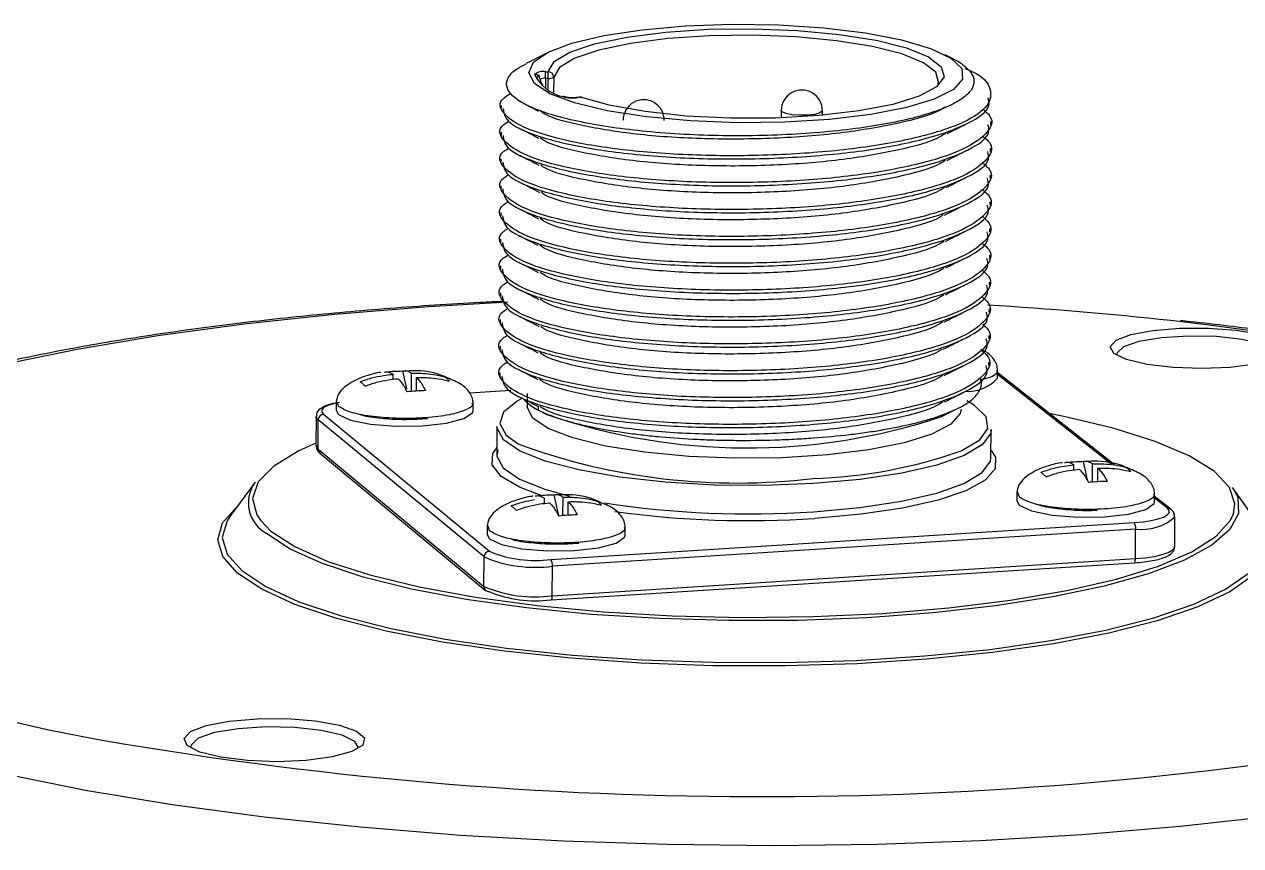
# Model space of a CAD drawing. Header units: millimetres. Extents: x 0 to 279, y 0 to 216.
# Drawn here: x 244.01 to 250.34, y 173.58 to 177.86 of the extents above; entities that cross this region are included whole.
import ezdxf

# ---------------------------------------------------------------- set-up
doc = ezdxf.new("R2010")
doc.units = ezdxf.units.MM

msp = doc.modelspace()

# ---------------------------------------------------------------- linework, layer by layer
at = {"color": 7, "linetype": 'Continuous', "lineweight": 25}
for p, q in [((246.7318, 177.7113), (246.621, 177.6549)), ((248.8447, 177.6785), (248.8031, 177.7002)), ((246.7217, 177.612), (246.736, 177.612)), ((246.6922, 177.5906), (246.6716, 177.5801)), ((246.6933, 177.5747), (246.6935, 177.571)), ((246.7361, 177.5776), (246.7218, 177.5777)), ((246.8997, 177.4798), (246.8875, 177.4781)), ((246.9037, 177.4793), (246.8915, 177.4776)), ((249.0404, 177.4756), (249.0405, 177.4924)), ((246.4916, 177.4366), (246.4915, 177.4198)), ((247.9489, 177.4101), (247.9487, 177.3717)), ((248.1631, 177.3849), (248.1633, 177.4089)), ((249.0393, 177.3361), (249.0395, 177.3529)), ((246.4909, 177.2972), (246.4908, 177.2804)), ((246.4902, 177.1578), (246.4902, 177.141)), ((249.0383, 177.1967), (249.0384, 177.2135)), ((249.0373, 177.0573), (249.0374, 177.0741)), ((246.4896, 177.0184), (246.4895, 177.0017)), ((249.0362, 176.918), (249.0364, 176.9347)), ((246.4889, 176.8791), (246.4888, 176.8624)), ((249.0352, 176.7786), (249.0353, 176.7954)), ((246.4882, 176.7398), (246.4881, 176.7231)), ((249.0342, 176.6394), (249.0343, 176.6561)), ((246.4875, 176.6006), (246.4874, 176.5839)), ((246.4868, 176.4614), (246.4868, 176.4447)), ((249.0332, 176.5001), (249.0333, 176.5169)), ((249.0321, 176.3609), (249.0323, 176.3777)), ((246.4862, 176.3223), (246.4861, 176.3055)), ((249.0311, 176.2218), (249.0312, 176.2385)), ((246.4855, 176.1831), (246.4854, 176.1664)), ((249.0301, 176.0826), (249.0302, 176.0994)), ((245.9281, 176.0105), (245.9282, 176.0361)), ((245.9778, 176.0539), (245.9977, 175.9616)), ((246.0239, 175.9477), (246.0244, 176.0418)), ((246.0502, 175.9497), (246.0505, 176.0193)), ((246.4848, 176.0441), (246.4847, 176.0182)), ((249.0749, 176.0171), (249.0753, 176.0659)), ((249.6839, 175.5647), (249.0778, 176.0424)), ((246.5392, 175.9523), (246.3279, 175.9391)), ((245.6328, 175.8984), (245.6326, 175.8495)), ((246.3445, 175.8466), (246.3447, 175.8955)), ((246.6012, 175.9118), (246.5986, 175.9105)), ((246.6272, 175.9374), (246.6269, 175.8679)), ((245.566, 175.8285), (246.4296, 175.1154)), ((246.684, 175.869), (246.684, 175.8531)), ((246.6854, 175.8501), (246.7285, 175.8278)), ((248.7832, 175.8164), (248.8705, 175.8603)), ((245.5278, 175.8173), (245.5272, 175.665)), ((245.5379, 175.6468), (245.5385, 175.7991)), ((246.4018, 175.0857), (245.5385, 175.7991)), ((246.4691, 175.7641), (246.4684, 175.6183)), ((249.0408, 175.604), (249.0419, 175.7499)), ((245.5379, 175.6468), (246.401, 174.9318)), ((245.5472, 175.6266), (246.4103, 174.9114)), ((249.5201, 175.583), (249.5415, 175.4866)), ((249.5685, 175.4748), (249.5692, 175.5704)), ((249.4724, 175.5385), (249.4726, 175.5646)), ((249.5962, 175.4771), (249.5967, 175.5476)), ((245.2105, 175.4751), (245.079, 175.2964)), ((250.4271, 175.2667), (250.2977, 175.4468)), ((246.716, 175.3643), (246.7162, 175.3904)), ((246.7657, 175.4089), (246.7893, 175.3)), ((246.8127, 175.3004), (246.8132, 175.3962)), ((249.175, 175.4271), (249.1746, 175.3779)), ((249.8919, 175.3727), (249.8923, 175.422)), ((249.9765, 175.334), (249.8921, 175.4006)), ((246.8395, 175.3026), (246.8399, 175.3733)), ((246.7502, 175.0722), (249.7858, 175.265)), ((249.9971, 175.1402), (249.9984, 175.2936)), ((246.4178, 175.2516), (246.4176, 175.2022)), ((249.7938, 175.2306), (246.758, 175.0376)), ((247.1366, 175.1988), (247.1369, 175.2482)), ((249.7926, 175.0771), (249.7938, 175.2306)), ((246.401, 174.9318), (246.4018, 175.0857)), ((246.7572, 174.8837), (249.7926, 175.0771)), ((246.7511, 174.8615), (249.7861, 175.0549)), ((246.7572, 174.8837), (246.758, 175.0376))]:
    msp.add_line(p, q, dxfattribs=at)
at = {"color": 8, "linetype": 'Continuous', "lineweight": 25}
for p, q in [((246.7218, 177.5777), (246.7216, 177.5284)), ((246.7358, 177.5192), (246.7361, 177.5776)), ((246.7645, 177.5839), (246.764, 177.5038)), ((249.6701, 175.5671), (249.075, 176.0361)), ((246.5406, 175.9516), (246.3283, 175.9383)), ((245.6451, 175.8693), (245.6384, 175.8923)), ((249.1886, 175.3965), (249.1802, 175.4209)), ((249.959, 175.3394), (249.8921, 175.3922)), ((246.4305, 175.2217), (246.4234, 175.2455))]:
    msp.add_line(p, q, dxfattribs=at)
at = {"color": 7, "linetype": 'Continuous', "lineweight": 25, "flags": 128}
for points in [[(247.4509, 177.8505), (247.6908, 177.8589), (247.9342, 177.8554), (248.1699, 177.8402), (248.387, 177.814), (248.5753, 177.7779), (248.7262, 177.7336), (248.8325, 177.6832), (248.8891, 177.629), (248.8933, 177.5736), (248.8448, 177.5194), (248.7457, 177.4691), (248.6006, 177.425), (248.4161, 177.3893), (248.201, 177.3635), (247.9653, 177.3491), (247.7203, 177.3465), (247.4775, 177.3561), (247.2483, 177.3772), (247.0437, 177.409), (246.8732, 177.4498), (246.7448, 177.4978), (246.6644, 177.5507), (246.6357, 177.6059), (246.6598, 177.661), (246.7356, 177.7133), (246.8594, 177.7603), (247.0253, 177.8), (247.2256, 177.8306), (247.4509, 177.8505)], [(246.736, 177.612), (246.7665, 177.6645), (246.8485, 177.7137), (246.9775, 177.7572), (247.147, 177.7927), (247.3481, 177.8185), (247.5706, 177.8333), (247.8031, 177.8362), (248.0337, 177.8272), (248.2507, 177.8067), (248.4431, 177.7758), (248.6008, 177.736), (248.7159, 177.6893), (248.7822, 177.6381), (248.7963, 177.5851), (248.7573, 177.5329), (248.6671, 177.4843), (248.5302, 177.4418), (248.3537, 177.4076), (248.1467, 177.3835), (247.9199, 177.3708), (247.6851, 177.3701), (247.4546, 177.3815), (247.2404, 177.4044), (247.0535, 177.4376), (246.9037, 177.4793)], [(248.7643, 177.548), (248.7675, 177.5577), (248.7538, 177.6093), (248.6893, 177.659), (248.5775, 177.7045), (248.4241, 177.7432), (248.2371, 177.7733), (248.0261, 177.7932), (247.8019, 177.802), (247.5758, 177.7991), (247.3595, 177.7847), (247.164, 177.7596), (246.9993, 177.7251), (246.8738, 177.6828), (246.7941, 177.6349), (246.7645, 177.5839), (246.7645, 177.5839)], [(246.6935, 177.571), (246.6979, 177.5563), (246.7059, 177.5421)], [(249.68, 176.1449), (249.6612, 176.1796), (249.6918, 176.2136), (249.7686, 176.243), (249.8831, 176.2647), (250.023, 176.2765), (250.1732, 176.277), (250.3174, 176.2661), (250.4401, 176.2451), (250.528, 176.2162), (250.5716, 176.1825), (250.5661, 176.1477), (250.512, 176.1155), (250.4151, 176.0895), (250.2859, 176.0724), (250.1385, 176.0661), (249.9888, 176.0714), (249.8532, 176.0877), (249.7464, 176.1131), (249.68, 176.1449)], [(250.5399, 176.1348), (250.5218, 176.1634), (250.4557, 176.1942), (250.3489, 176.2182), (250.2144, 176.2326), (250.0682, 176.2355), (249.928, 176.2267), (249.8106, 176.2073), (249.7302, 176.1795), (249.6964, 176.1466), (249.6957, 176.1412)], [(249.0751, 176.0442), (249.0755, 176.044), (249.0778, 176.0424)], [(246.5986, 175.9105), (246.5737, 175.8971), (246.5033, 175.8398), (246.484, 175.7801), (246.5167, 175.7203), (246.5796, 175.6742)], [(248.8847, 175.6386), (248.8887, 175.6404), (248.9821, 175.696), (249.025, 175.755), (249.016, 175.8151), (248.9554, 175.8737), (248.9142, 175.8978)], [(245.6326, 175.8495), (245.6449, 175.8277), (245.7066, 175.7985), (245.8113, 175.7768), (245.9431, 175.7659), (246.0818, 175.7677), (246.2063, 175.7816), (246.2975, 175.8057), (246.3416, 175.8363), (246.3445, 175.8466)], [(248.8854, 175.8555), (248.8807, 175.832), (248.8323, 175.7764), (248.7333, 175.7248), (248.5884, 175.6796), (248.4043, 175.643), (248.1895, 175.6166), (247.9543, 175.6017), (247.7096, 175.5991), (247.4672, 175.6089), (247.2385, 175.6306), (247.0342, 175.6632), (246.864, 175.7051), (246.7358, 175.7543), (246.6556, 175.8085), (246.6269, 175.8652), (246.6269, 175.8679)], [(250.3024, 175.3096), (250.3105, 175.3622), (250.2818, 175.4476), (250.2017, 175.5315), (250.0722, 175.6119), (249.896, 175.6874), (249.6768, 175.7564), (249.4192, 175.8176), (249.3439, 175.8326)], [(248.1175, 175.4672), (247.8604, 175.4574), (247.599, 175.46), (247.3441, 175.4748), (247.1062, 175.5014), (246.8953, 175.5384), (246.7199, 175.5844), (246.5872, 175.6375), (246.5027, 175.6955), (246.4696, 175.756), (246.4691, 175.7641)], [(249.0419, 175.7499), (249.0391, 175.7306), (248.9957, 175.6709), (248.9013, 175.6147), (248.7597, 175.5643), (248.5766, 175.5218), (248.3596, 175.489), (248.1175, 175.4672)], [(245.5272, 175.6778), (245.4381, 175.6377), (245.3076, 175.5587), (245.2266, 175.4759), (245.1967, 175.3907), (245.2189, 175.3051), (245.2382, 175.2763)], [(246.6987, 175.4056), (246.586, 175.4485), (246.4907, 175.5051), (246.4442, 175.5647), (246.4481, 175.625), (246.4686, 175.6542)], [(246.4733, 175.6442), (246.4689, 175.6101), (246.502, 175.5495), (246.5865, 175.4914), (246.7191, 175.4382), (246.8471, 175.4028)], [(249.0411, 175.64), (249.0636, 175.605), (249.0621, 175.5447), (249.0103, 175.4858), (248.91, 175.4307), (248.765, 175.3814), (248.5808, 175.3398), (248.3645, 175.3077), (248.1245, 175.2863)], [(248.1166, 175.3207), (248.3586, 175.3425), (248.5756, 175.3754), (248.7586, 175.418), (248.9002, 175.4685), (248.9946, 175.5249), (249.038, 175.5847), (249.0408, 175.604)], [(250.2977, 175.4468), (250.3248, 175.3963), (250.3299, 175.3118), (250.2847, 175.228), (250.1899, 175.1468), (250.0473, 175.0696), (249.8594, 174.998), (249.6299, 174.9334), (249.3631, 174.8772), (249.0644, 174.8304), (248.7395, 174.7941), (248.395, 174.769), (248.0376, 174.7555), (247.6746, 174.754), (247.3131, 174.7645), (246.9605, 174.7867), (246.6237, 174.8203), (246.3095, 174.8646), (246.024, 174.9185), (245.7729, 174.9811), (245.561, 175.0511), (245.3923, 175.127), (245.2702, 175.2074)], [(245.1186, 175.001), (245.042, 175.0876), (245.0161, 175.1755), (245.0411, 175.263), (245.1164, 175.3486), (245.1189, 175.3507)], [(250.3878, 175.3213), (250.455, 175.2485), (250.4881, 175.1608), (250.4703, 175.073), (250.4016, 174.9868), (250.2832, 174.9037), (250.1171, 174.8253), (249.9064, 174.7533), (249.6547, 174.6888), (249.3669, 174.6332), (249.0482, 174.5876), (248.7048, 174.5529), (248.3432, 174.5297), (247.9703, 174.5185), (247.5932, 174.5195), (247.2191, 174.5327), (246.8553, 174.5579), (246.5087, 174.5945), (246.1859, 174.6418), (245.8929, 174.699), (245.6353, 174.7648), (245.4179, 174.838), (245.2446, 174.9172), (245.1186, 175.001)], [(249.1746, 175.3779), (249.1882, 175.3547), (249.252, 175.325), (249.3587, 175.303), (249.492, 175.292), (249.6316, 175.2937), (249.7563, 175.3079), (249.8468, 175.3324), (249.8896, 175.3633), (249.8919, 175.3727)], [(249.7858, 175.265), (249.8327, 175.2692), (249.8749, 175.2755), (249.9108, 175.2837), (249.9391, 175.2933), (249.9586, 175.3042), (249.9686, 175.3158), (249.9687, 175.3277), (249.959, 175.3394)], [(245.079, 175.2964), (245.0643, 175.274), (245.0395, 175.1873), (245.0652, 175.1001), (245.1412, 175.0143), (245.2662, 174.9313), (245.438, 174.8527), (245.6536, 174.7802), (245.909, 174.7149), (246.1994, 174.6583), (246.5195, 174.6114), (246.8631, 174.5751), (247.2238, 174.5502), (247.5946, 174.5371), (247.9685, 174.5361), (248.3382, 174.5472), (248.6967, 174.5702), (249.0371, 174.6046), (249.353, 174.6498), (249.6384, 174.7049), (249.8879, 174.7687), (250.0969, 174.8402), (250.2616, 174.9178), (250.379, 175.0002)], [(246.4176, 175.2022), (246.4303, 175.1798), (246.4929, 175.15), (246.599, 175.1278), (246.7322, 175.1168), (246.8723, 175.1185), (246.9978, 175.1328), (247.0897, 175.1574), (247.1338, 175.1885), (247.1366, 175.1988)], [(246.7491, 174.8623), (246.7507, 174.8615), (246.7511, 174.8615)], [(244.8573, 174.1033), (244.8405, 174.1402), (244.8747, 174.1763), (244.9561, 174.2076), (245.0759, 174.2308), (245.221, 174.2433), (245.3759, 174.2438), (245.5238, 174.2323), (245.6488, 174.2099), (245.7373, 174.1792), (245.7797, 174.1433), (245.7714, 174.1063), (245.7131, 174.072), (245.6112, 174.0443), (245.4766, 174.0261), (245.3241, 174.0195), (245.1701, 174.0251), (245.0315, 174.0424), (244.9233, 174.0694), (244.8573, 174.1033)], [(245.7462, 174.0956), (245.7297, 174.1242), (245.6638, 174.157), (245.5555, 174.1825), (245.4178, 174.1977), (245.2673, 174.2009), (245.1221, 174.1915), (244.9995, 174.1708), (244.9144, 174.1413), (244.8771, 174.1063), (244.8759, 174.0986)]]:
    msp.add_lwpolyline(points, dxfattribs=at)
at = {"color": 8, "linetype": 'Continuous', "lineweight": 25, "flags": 128}
for points in [[(246.8915, 177.4776), (246.8885, 177.4782), (246.8874, 177.4781)], [(246.8997, 177.4798), (246.9008, 177.4798), (246.9037, 177.4793)], [(248.1633, 177.4089), (248.1626, 177.4063), (248.1501, 177.3973), (248.1233, 177.3901), (248.0863, 177.3859), (248.0446, 177.3853), (248.0047, 177.3884), (247.9726, 177.3946), (247.9533, 177.4032), (247.9489, 177.4101)], [(246.5251, 176.4118), (246.1143, 176.3878), (245.6242, 176.3482), (245.1529, 176.2977), (244.7048, 176.2368), (244.2837, 176.1659), (243.8936, 176.0857), (243.538, 175.9968), (243.2203, 175.9), (242.9436, 175.7961), (242.7105, 175.6861), (242.5233, 175.5709), (242.3841, 175.4515), (242.2944, 175.3291), (242.2553, 175.2047), (242.2674, 175.0794), (242.3309, 174.9546), (242.4456, 174.8312)], [(250.5913, 176.2376), (250.1764, 176.293), (249.9769, 176.316)], [(245.6491, 175.8905), (245.6175, 175.8833), (245.5888, 175.8738), (245.5688, 175.8631), (245.5581, 175.8517), (245.5572, 175.84), (245.566, 175.8285)], [(245.5385, 175.7991), (245.5287, 175.8119), (245.5278, 175.8174)], [(245.5272, 175.665), (245.5281, 175.6596), (245.5379, 175.6468)], [(245.2382, 175.2763), (245.2928, 175.2207), (245.4172, 175.1393), (245.5896, 175.0626), (245.8068, 174.9921), (246.0642, 174.9293), (246.3568, 174.8756), (246.6785, 174.8321), (247.0225, 174.7997), (247.3819, 174.7791), (247.7491, 174.7709), (248.1163, 174.775), (248.476, 174.7915), (248.8206, 174.82), (249.1429, 174.8599), (249.4363, 174.9103), (249.6948, 174.9702), (249.913, 175.0383), (250.0866, 175.1131), (250.2121, 175.1932), (250.2872, 175.2768), (250.3024, 175.3096)], [(249.7926, 175.0771), (249.8447, 175.0817), (249.8916, 175.0888), (249.9315, 175.0978), (249.9629, 175.1086), (249.9846, 175.1207), (249.9957, 175.1336), (249.9971, 175.1402)], [(249.7861, 175.0549), (249.7873, 175.0553), (249.7887, 175.0568), (249.79, 175.0592), (249.7911, 175.0627), (249.7919, 175.0669), (249.7924, 175.0717), (249.7926, 175.0771)], [(246.7511, 174.8615), (246.7522, 174.8619), (246.7536, 174.8633), (246.7548, 174.8658), (246.7558, 174.8692), (246.7566, 174.8735), (246.7571, 174.8784), (246.7572, 174.8837)], [(242.4456, 174.8312), (242.6105, 174.7106), (242.8245, 174.5939), (243.0856, 174.4822), (243.3918, 174.3766), (243.7401, 174.2781), (244.1274, 174.1878), (244.3133, 174.1501)], [(250.5146, 173.7362), (250.0249, 173.6819), (249.5141, 173.639), (248.9868, 173.608), (248.4481, 173.589), (247.903, 173.5823), (247.3565, 173.5879), (246.8136, 173.6059), (246.2796, 173.636), (245.7593, 173.6779), (245.2576, 173.7313), (244.7791, 173.7955), (244.328, 173.87), (243.9086, 173.954)]]:
    msp.add_lwpolyline(points, dxfattribs=at)
at = {"color": 7, "linetype": 'Continuous', "lineweight": 25}
for centre, radius, start, end in [((246.7074, 177.5455), 0.0681, 77.87782, 128.43703), ((246.857, 177.6903), 0.2126, 205.49401, 257.7194), ((245.5088, 177.5893), 1.2131, 359.44834, 1.07282), ((246.7361, 177.5836), 0.0284, 0.48397, 90.23405), ((245.5287, 177.5893), 1.2074, 359.44632, 1.0784), ((246.7428, 177.6147), 0.0377, 259.81337, 305.12326), ((246.8145, 177.4618), 0.0209, 68.44806, 97.61561), ((246.8631, 177.6666), 0.1911, 254.39281, 278.51828), ((246.9036, 177.4513), 0.0287, 70.60291, 97.70388), ((246.9066, 177.4599), 0.0196, 70.71254, 98.61891), ((248.0561, 177.4095), 0.1072, 359.65971, 179.694), ((247.2328, 177.359), 0.1072, 359.69734, 179.73722), ((247.8081, 156.3154), 20.1178, 83.81121, 86.53336), ((248.9216, 176.1503), 0.203, 265.39315, 319.00727), ((245.5684, 175.7988), 0.0298, 94.4354, 179.40862), ((247.7727, 178.8638), 3.2106, 251.02134, 288.34569), ((245.3583, 175.3676), 0.1828, 143.97039, 241.16721), ((247.781, 180.2737), 4.9643, 261.29025, 273.87541), ((247.7801, 180.3891), 5.1144, 262.1715, 273.86046), ((249.9608, 175.3139), 0.0256, 52.00717, 94.07055), ((249.7388, 175.2359), 0.0553, 354.46824, 31.7588), ((246.4319, 175.0853), 0.0302, 94.49261, 179.34845), ((246.668, 175.715), 0.6834, 247.07187, 277.57227), ((246.6692, 175.6822), 0.6153, 247.08405, 277.56779), ((246.7009, 175.0429), 0.0574, 354.77454, 30.7562), ((246.6672, 175.5596), 0.6818, 247.02101, 277.58778), ((246.4267, 174.9314), 0.0258, 230.62673, 274.08314), ((246.6681, 175.4704), 0.6135, 247.01469, 277.58894), ((247.8398, 193.8865), 20.049, 259.86943, 280.51961)]:
    msp.add_arc(centre, radius, start, end, dxfattribs=at)
at = {"color": 8, "linetype": 'Continuous', "lineweight": 25}
for centre, radius, start, end in [((246.6655, 177.5708), 0.028, 8.04315, 91.00933), ((246.7148, 177.5425), 0.0359, 78.77831, 126.56108), ((245.5638, 175.6464), 0.0259, 179.14602, 229.92231), ((247.717, 178.7485), 3.2779, 249.69685, 276.94938), ((248.0495, 177.9745), 2.4807, 271.48241, 289.67604), ((249.8253, 175.4911), 0.2624, 263.10514, 311.27521), ((246.4271, 174.9314), 0.0261, 179.08223, 229.91198)]:
    msp.add_arc(centre, radius, start, end, dxfattribs=at)
at = {"color": 7, "linetype": 'Continuous', "lineweight": 25}
for points, knots in [([(248.8446, 177.6783), (248.8455, 177.6779), (248.8781, 177.6639), (248.9159, 177.6331), (248.9531, 177.5872), (248.9539, 177.5397), (248.9223, 177.4933), (248.857, 177.4484), (248.7612, 177.4071), (248.6361, 177.3696), (248.4867, 177.3376), (248.3144, 177.3115), (248.127, 177.2926), (247.9272, 177.2811), (247.7233, 177.2772), (247.5174, 177.2812), (247.3189, 177.2929), (247.131, 177.3122), (246.9617, 177.3381), (246.8129, 177.3701), (246.6913, 177.407), (246.5988, 177.4484), (246.5398, 177.4922), (246.5141, 177.5379), (246.5249, 177.5832), (246.5602, 177.6224), (246.6049, 177.6445), (246.622, 177.653)], [0, 0, 0, 0, 0.001165, 0.041592, 0.083173, 0.123936, 0.165869, 0.206831, 0.248976, 0.29009, 0.332372, 0.373869, 0.416569, 0.458063, 0.50073, 0.542736, 0.585959, 0.62799, 0.671223, 0.713576, 0.757145, 0.799711, 0.843508, 0.886212, 0.930131, 0.973232, 1, 1, 1, 1]), ([(248.9047, 177.629), (248.9174, 177.6241), (248.9996, 177.5919), (249.0492, 177.5213), (249.0327, 177.4256), (248.8876, 177.3354), (248.64, 177.2596), (248.3095, 177.2042), (247.927, 177.1749), (247.5303, 177.1723), (247.1551, 177.1974), (246.838, 177.2466), (246.6071, 177.3141), (246.4926, 177.3937), (246.4722, 177.4585), (246.5283, 177.4919), (246.5413, 177.4996)], [0, 0, 0, 0, 0.014487, 0.093665, 0.174634, 0.254273, 0.334348, 0.415182, 0.494304, 0.575181, 0.655149, 0.73489, 0.815835, 0.894985, 0.975715, 1, 1, 1, 1]), ([(246.5014, 177.42), (246.5046, 177.3982), (246.5118, 177.3492), (246.6636, 177.2771), (246.9164, 177.2143), (247.2539, 177.171), (247.6382, 177.1534), (248.0351, 177.1634), (248.4065, 177.2002), (248.7182, 177.2618), (248.9338, 177.3421), (249.0408, 177.4167), (249.0291, 177.4622), (249.0256, 177.4756)], [0, 0, 0, 0, 0.077594, 0.174832, 0.273834, 0.370669, 0.4692, 0.567544, 0.664507, 0.763531, 0.860574, 0.958814, 1, 1, 1, 1]), ([(246.8875, 177.4781), (246.883, 177.4776), (246.8737, 177.4766), (246.8571, 177.4764), (246.8416, 177.4774), (246.8302, 177.479), (246.8241, 177.4806), (246.8227, 177.4811), (246.8222, 177.4813)], [0, 0, 0, 0, 0.194592, 0.397467, 0.609428, 0.785994, 0.920189, 1, 1, 1, 1]), ([(249.0029, 177.4133), (249.0146, 177.4032), (249.0624, 177.3619), (249.025, 177.2856), (248.8884, 177.1958), (248.6385, 177.1196), (248.3086, 177.0642), (247.9261, 177.0348), (247.5295, 177.0323), (247.1543, 177.0574), (246.8373, 177.1067), (246.6062, 177.1744), (246.4927, 177.2541), (246.4702, 177.3169), (246.5218, 177.3484), (246.5311, 177.354)], [0, 0, 0, 0, 0.02833, 0.115765, 0.201763, 0.288233, 0.375523, 0.460963, 0.548298, 0.634652, 0.720761, 0.80817, 0.89364, 0.980817, 1, 1, 1, 1]), ([(246.6171, 177.4419), (246.6226, 177.439), (246.6448, 177.4275), (246.6671, 177.4159), (246.6837, 177.4072)], [0, 0, 0, 0, 0.250831, 1, 1, 1, 1]), ([(248.8014, 177.4282), (248.7934, 177.4228), (248.7448, 177.3899), (248.5589, 177.3406), (248.2636, 177.2888), (247.9119, 177.2617), (247.5502, 177.2588), (247.2056, 177.2811), (246.9218, 177.326), (246.7451, 177.3708), (246.7028, 177.4015), (246.694, 177.4078)], [0, 0, 0, 0, 0.026216, 0.160012, 0.295077, 0.427279, 0.562415, 0.696031, 0.829269, 0.964518, 1, 1, 1, 1]), ([(246.5007, 177.2805), (246.5039, 177.2588), (246.5111, 177.2096), (246.6629, 177.1373), (246.9156, 177.0744), (247.2531, 177.031), (247.6373, 177.0134), (248.0342, 177.0234), (248.4056, 177.0602), (248.7172, 177.1219), (248.9328, 177.2024), (249.0397, 177.2771), (249.028, 177.3227), (249.0246, 177.3361)], [0, 0, 0, 0, 0.077594, 0.174832, 0.273834, 0.370669, 0.4692, 0.567544, 0.664507, 0.763531, 0.860574, 0.958814, 1, 1, 1, 1]), ([(246.5851, 177.3185), (246.6016, 177.3099), (246.6348, 177.2927), (246.668, 177.2754), (246.6846, 177.2668)], [0, 0, 0, 0, 0.500016, 1, 1, 1, 1]), ([(248.8044, 177.291), (248.7953, 177.2847), (248.7457, 177.2509), (248.5582, 177.2007), (248.2626, 177.1489), (247.911, 177.1217), (247.5494, 177.1188), (247.2048, 177.1411), (246.9211, 177.1862), (246.7451, 177.2309), (246.703, 177.2612), (246.6946, 177.2673)], [0, 0, 0, 0, 0.030312, 0.163769, 0.29849, 0.430356, 0.565148, 0.698425, 0.831324, 0.966229, 1, 1, 1, 1]), ([(248.8135, 177.2902), (248.8302, 177.2986), (248.8636, 177.3155), (248.8971, 177.3325), (248.9138, 177.341)], [0, 0, 0, 0, 0.4999857, 1, 1, 1, 1]), ([(249.002, 177.2739), (249.0136, 177.2638), (249.0614, 177.2224), (249.024, 177.146), (248.8874, 177.0561), (248.6376, 176.9798), (248.3077, 176.9243), (247.9252, 176.8948), (247.5287, 176.8923), (247.1535, 176.9175), (246.8366, 176.9669), (246.6055, 177.0347), (246.492, 177.1146), (246.4695, 177.1775), (246.521, 177.209), (246.5302, 177.2146)], [0, 0, 0, 0, 0.028207, 0.115671, 0.201697, 0.288196, 0.375514, 0.460982, 0.548346, 0.634728, 0.720866, 0.808303, 0.893802, 0.981007, 1, 1, 1, 1]), ([(246.5, 177.1412), (246.5032, 177.1193), (246.5104, 177.0701), (246.6622, 176.9976), (246.9149, 176.9346), (247.2523, 176.891), (247.6365, 176.8733), (248.0333, 176.8834), (248.4046, 176.9202), (248.7162, 176.9821), (248.9318, 177.0627), (249.0387, 177.1376), (249.027, 177.1832), (249.0236, 177.1967)], [0, 0, 0, 0, 0.077594, 0.174832, 0.273834, 0.370669, 0.4692, 0.567544, 0.664507, 0.763531, 0.860574, 0.958814, 1, 1, 1, 1]), ([(246.5883, 177.1768), (246.6048, 177.1683), (246.6378, 177.1511), (246.6709, 177.1339), (246.6875, 177.1253)], [0, 0, 0, 0, 0.500016, 1, 1, 1, 1]), ([(248.8124, 177.1504), (248.829, 177.1589), (248.8624, 177.1758), (248.8958, 177.1927), (248.9125, 177.2011)], [0, 0, 0, 0, 0.499988, 1, 1, 1, 1]), ([(249.0011, 177.1344), (249.0127, 177.1244), (249.0604, 177.083), (249.0229, 177.0065), (248.8864, 176.9164), (248.6366, 176.8399), (248.3068, 176.7843), (247.9243, 176.7548), (247.5279, 176.7523), (247.1528, 176.7776), (246.8359, 176.8271), (246.6048, 176.8951), (246.4914, 176.9752), (246.4688, 177.0382), (246.5201, 177.0696), (246.5292, 177.0752)], [0, 0, 0, 0, 0.028085, 0.115577, 0.201632, 0.288159, 0.375505, 0.461001, 0.548394, 0.634804, 0.72097, 0.808436, 0.893963, 0.981197, 1, 1, 1, 1]), ([(248.8033, 177.1513), (248.7942, 177.145), (248.7447, 177.1111), (248.5572, 177.0608), (248.2617, 177.0089), (247.9102, 176.9817), (247.5486, 176.9788), (247.204, 177.0012), (246.9206, 177.0464), (246.7459, 177.0906), (246.7044, 177.1203), (246.6968, 177.1258)], [0, 0, 0, 0, 0.030327, 0.164277, 0.299496, 0.43185, 0.567141, 0.70091, 0.834301, 0.969705, 1, 1, 1, 1]), ([(246.4993, 177.0018), (246.5025, 176.9799), (246.5097, 176.9306), (246.6615, 176.858), (246.9142, 176.7947), (247.2515, 176.7511), (247.6356, 176.7334), (248.0324, 176.7434), (248.4037, 176.7803), (248.7152, 176.8423), (248.9308, 176.9231), (249.0377, 176.9981), (249.026, 177.0438), (249.0225, 177.0573)], [0, 0, 0, 0, 0.077594, 0.174832, 0.273834, 0.370669, 0.4692, 0.567544, 0.664507, 0.763531, 0.860574, 0.958814, 1, 1, 1, 1]), ([(246.5916, 177.0352), (246.608, 177.0267), (246.6409, 177.0096), (246.6738, 176.9925), (246.6903, 176.9839)], [0, 0, 0, 0, 0.500016, 1, 1, 1, 1]), ([(248.8065, 177.0084), (248.8231, 177.0167), (248.8562, 177.0335), (248.8895, 177.0503), (248.9061, 177.0587)], [0, 0, 0, 0, 0.499989, 1, 1, 1, 1]), ([(249.0002, 176.9951), (249.0118, 176.985), (249.0594, 176.9436), (249.0219, 176.867), (248.8854, 176.7767), (248.6356, 176.7001), (248.3059, 176.6445), (247.9234, 176.6149), (247.527, 176.6124), (247.152, 176.6377), (246.8352, 176.6874), (246.6041, 176.7555), (246.4907, 176.8358), (246.4681, 176.8988), (246.5193, 176.9303), (246.5283, 176.9359)], [0, 0, 0, 0, 0.027963, 0.115484, 0.201566, 0.288121, 0.375496, 0.46102, 0.548442, 0.63488, 0.721074, 0.808568, 0.894123, 0.981385, 1, 1, 1, 1]), ([(248.7983, 177.0091), (248.7904, 177.0037), (248.7418, 176.9706), (248.556, 176.9211), (248.2609, 176.869), (247.9093, 176.8418), (247.5478, 176.8389), (247.2031, 176.8614), (246.9201, 176.9067), (246.7466, 176.9503), (246.7057, 176.9795), (246.6989, 176.9843)], [0, 0, 0, 0, 0.026353, 0.16134, 0.297605, 0.430984, 0.567322, 0.702126, 0.83655, 0.973002, 1, 1, 1, 1]), ([(246.4986, 176.8625), (246.5018, 176.8406), (246.509, 176.7911), (246.6608, 176.7184), (246.9134, 176.655), (247.2507, 176.6112), (247.6348, 176.5935), (248.0315, 176.6035), (248.4027, 176.6405), (248.7142, 176.7026), (248.9298, 176.7835), (249.0366, 176.8586), (249.0249, 176.9044), (249.0215, 176.918)], [0, 0, 0, 0, 0.077594, 0.174832, 0.273834, 0.370669, 0.4692, 0.567544, 0.664507, 0.763531, 0.860574, 0.958814, 1, 1, 1, 1]), ([(248.7989, 176.8655), (248.8154, 176.8739), (248.8485, 176.8906), (248.8817, 176.9074), (248.8983, 176.9158)], [0, 0, 0, 0, 0.499985, 1, 1, 1, 1]), ([(248.9994, 176.8557), (249.0108, 176.8457), (249.0583, 176.8043), (249.0209, 176.7276), (248.8844, 176.6371), (248.6346, 176.5604), (248.3049, 176.5046), (247.9225, 176.475), (247.5262, 176.4725), (247.1512, 176.4979), (246.8344, 176.5477), (246.6034, 176.616), (246.4901, 176.6964), (246.4674, 176.7595), (246.5184, 176.791), (246.5273, 176.7965)], [0, 0, 0, 0, 0.027841, 0.11539, 0.201501, 0.288084, 0.375487, 0.461039, 0.548489, 0.634955, 0.721177, 0.8087, 0.894282, 0.981573, 1, 1, 1, 1]), ([(246.5852, 176.8986), (246.6017, 176.89), (246.6349, 176.8728), (246.6681, 176.8555), (246.6847, 176.8469)], [0, 0, 0, 0, 0.500012, 1, 1, 1, 1]), ([(248.792, 176.8661), (248.7857, 176.8618), (248.7383, 176.8299), (248.5546, 176.7814), (248.26, 176.7291), (247.9084, 176.7019), (247.5469, 176.699), (247.2025, 176.7215), (246.9191, 176.7669), (246.7438, 176.8115), (246.7022, 176.8417), (246.6943, 176.8474)], [0, 0, 0, 0, 0.020842, 0.155906, 0.29225, 0.425706, 0.562123, 0.697005, 0.831506, 0.968036, 1, 1, 1, 1]), ([(246.498, 176.7232), (246.5012, 176.7013), (246.5083, 176.6517), (246.6601, 176.5788), (246.9127, 176.5152), (247.2499, 176.4714), (247.6339, 176.4536), (248.0306, 176.4636), (248.4018, 176.5007), (248.7132, 176.5628), (248.9287, 176.6439), (249.0356, 176.7192), (249.0239, 176.7651), (249.0205, 176.7787)], [0, 0, 0, 0, 0.077594, 0.174832, 0.273834, 0.370669, 0.4692, 0.567544, 0.664507, 0.763531, 0.860574, 0.958814, 1, 1, 1, 1]), ([(248.8034, 176.7286), (248.82, 176.737), (248.8532, 176.7538), (248.8866, 176.7706), (248.9032, 176.7791)], [0, 0, 0, 0, 0.499984, 1, 1, 1, 1]), ([(248.9985, 176.7164), (249.0099, 176.7064), (249.0573, 176.6649), (249.0198, 176.5882), (248.8834, 176.4975), (248.6337, 176.4207), (248.304, 176.3648), (247.9217, 176.3351), (247.5254, 176.3326), (247.1504, 176.3582), (246.8337, 176.408), (246.6026, 176.4765), (246.4894, 176.5571), (246.4667, 176.6203), (246.5176, 176.6518), (246.5264, 176.6573)], [0, 0, 0, 0, 0.02772, 0.115298, 0.201436, 0.288047, 0.375479, 0.461058, 0.548536, 0.63503, 0.72128, 0.808831, 0.894441, 0.98176, 1, 1, 1, 1]), ([(246.5828, 176.7599), (246.5994, 176.7513), (246.6325, 176.7341), (246.6657, 176.7169), (246.6823, 176.7082)], [0, 0, 0, 0, 0.500015, 1, 1, 1, 1]), ([(248.7954, 176.7293), (248.7878, 176.7241), (248.7394, 176.6912), (248.554, 176.6416), (248.259, 176.5893), (247.9075, 176.562), (247.5461, 176.5592), (247.2017, 176.5818), (246.9182, 176.6272), (246.7424, 176.6722), (246.7005, 176.7028), (246.6922, 176.7088)], [0, 0, 0, 0, 0.025288, 0.159512, 0.295008, 0.427633, 0.563201, 0.697244, 0.830908, 0.966589, 1, 1, 1, 1]), ([(246.4973, 176.584), (246.5005, 176.562), (246.5077, 176.5123), (246.6594, 176.4392), (246.9119, 176.3755), (247.2492, 176.3316), (247.6331, 176.3137), (248.0298, 176.3238), (248.4008, 176.3609), (248.7122, 176.4232), (248.9277, 176.5044), (249.0346, 176.5798), (249.0229, 176.6258), (249.0194, 176.6394)], [0, 0, 0, 0, 0.077594, 0.174832, 0.273834, 0.370669, 0.4692, 0.567544, 0.664507, 0.763531, 0.860574, 0.958814, 1, 1, 1, 1]), ([(246.5851, 176.6188), (246.6016, 176.6103), (246.6346, 176.5932), (246.6677, 176.576), (246.6842, 176.5674)], [0, 0, 0, 0, 0.5000159, 1, 1, 1, 1]), ([(248.7978, 176.592), (248.7892, 176.586), (248.74, 176.5522), (248.5533, 176.5019), (248.258, 176.4496), (247.9066, 176.4222), (247.5453, 176.4194), (247.2009, 176.442), (246.9176, 176.4876), (246.7428, 176.5322), (246.7013, 176.5624), (246.6937, 176.5679)], [0, 0, 0, 0, 0.028785, 0.162892, 0.29827, 0.43078, 0.56623, 0.700156, 0.833704, 0.969268, 1, 1, 1, 1]), ([(248.8065, 176.5912), (248.8232, 176.5996), (248.8565, 176.6164), (248.8899, 176.6332), (248.9066, 176.6417)], [0, 0, 0, 0, 0.499986, 1, 1, 1, 1]), ([(248.9976, 176.5771), (249.0089, 176.5672), (249.0563, 176.5257), (249.0188, 176.4488), (248.8823, 176.358), (248.6327, 176.281), (248.3031, 176.225), (247.9208, 176.1953), (247.5246, 176.1928), (247.1497, 176.2184), (246.833, 176.2684), (246.6019, 176.337), (246.4888, 176.4178), (246.466, 176.4811), (246.5167, 176.5126), (246.5254, 176.518)], [0, 0, 0, 0, 0.027599, 0.115205, 0.201371, 0.28801, 0.37547, 0.461077, 0.548583, 0.635104, 0.721382, 0.808961, 0.894599, 0.981946, 1, 1, 1, 1]), ([(246.4966, 176.4448), (246.4998, 176.4227), (246.507, 176.3729), (246.6587, 176.2997), (246.9112, 176.2359), (247.2484, 176.1919), (247.6323, 176.1739), (248.0289, 176.184), (248.3999, 176.2211), (248.7113, 176.2835), (248.9267, 176.3649), (249.0335, 176.4405), (249.0219, 176.4865), (249.0184, 176.5001)], [0, 0, 0, 0, 0.077594, 0.174832, 0.273834, 0.370669, 0.4692, 0.567544, 0.664507, 0.763531, 0.860574, 0.958814, 1, 1, 1, 1]), ([(246.5885, 176.4773), (246.6049, 176.4688), (246.6378, 176.4518), (246.6707, 176.4347), (246.6872, 176.4261)], [0, 0, 0, 0, 0.500016, 1, 1, 1, 1]), ([(248.8041, 176.4509), (248.8207, 176.4593), (248.8539, 176.4761), (248.8872, 176.4929), (248.9039, 176.5013)], [0, 0, 0, 0, 0.4999878, 1, 1, 1, 1]), ([(246.5012, 176.4156), (246.4621, 176.414), (246.2617, 176.4056), (245.9095, 176.3804), (245.4494, 176.3399), (245.0071, 176.2889), (244.585, 176.2287), (244.1864, 176.1594), (243.8141, 176.0814), (243.4706, 175.9948), (243.1581, 175.8999), (242.8785, 175.7965), (242.633, 175.6839), (242.4232, 175.5603), (242.2581, 175.4296), (242.143, 175.2916), (242.0781, 175.1832), (242.0655, 175.118), (242.0628, 175.1037)], [0, 0, 0, 0, 0.01681, 0.086257, 0.155746, 0.225298, 0.294937, 0.364696, 0.434619, 0.504773, 0.575253, 0.646202, 0.717832, 0.790427, 0.864178, 0.927428, 0.984215, 1, 1, 1, 1]), ([(248.9967, 176.4379), (249.008, 176.428), (249.0553, 176.3864), (249.0177, 176.3095), (248.8813, 176.2185), (248.6317, 176.1414), (248.3021, 176.0853), (247.9199, 176.0555), (247.5237, 176.0531), (247.1489, 176.0787), (246.8323, 176.1288), (246.6012, 176.1976), (246.4881, 176.2785), (246.4652, 176.3419), (246.5159, 176.3735), (246.5245, 176.3788)], [0, 0, 0, 0, 0.027479, 0.115113, 0.201307, 0.287973, 0.375461, 0.461095, 0.548629, 0.635179, 0.721484, 0.809091, 0.894756, 0.982131, 1, 1, 1, 1]), ([(248.7956, 176.4517), (248.7873, 176.446), (248.7384, 176.4124), (248.5522, 176.3622), (248.2571, 176.3098), (247.9057, 176.2824), (247.5445, 176.2796), (247.2, 176.3023), (246.9171, 176.348), (246.7436, 176.3921), (246.7027, 176.4216), (246.6959, 176.4266)], [0, 0, 0, 0, 0.0276537, 0.1624174, 0.2984579, 0.4316162, 0.567729, 0.7023107, 0.8365123, 0.9727387, 1, 1, 1, 1]), ([(246.4959, 176.3057), (246.4991, 176.2835), (246.5063, 176.2336), (246.658, 176.1602), (246.9105, 176.0963), (247.2476, 176.0521), (247.6314, 176.0341), (248.028, 176.0442), (248.3989, 176.0814), (248.7103, 176.1439), (248.9257, 176.2254), (249.0325, 176.3012), (249.0208, 176.3473), (249.0174, 176.3609)], [0, 0, 0, 0, 0.077594, 0.174832, 0.273834, 0.370669, 0.4692, 0.567544, 0.664507, 0.763531, 0.860574, 0.958814, 1, 1, 1, 1]), ([(246.5899, 176.3368), (246.6064, 176.3283), (246.6393, 176.3112), (246.6723, 176.2941), (246.6888, 176.2856)], [0, 0, 0, 0, 0.50001, 1, 1, 1, 1]), ([(248.7972, 176.3086), (248.8137, 176.3169), (248.8467, 176.3335), (248.8798, 176.3502), (248.8963, 176.3585)], [0, 0, 0, 0, 0.49999, 1, 1, 1, 1]), ([(248.9958, 176.2987), (249.0071, 176.2888), (249.0543, 176.2472), (249.0167, 176.1702), (248.8803, 176.079), (248.6307, 176.0018), (248.3012, 175.9456), (247.919, 175.9158), (247.5229, 175.9133), (247.1481, 175.939), (246.8315, 175.9893), (246.6005, 176.0582), (246.4874, 176.1393), (246.4645, 176.2028), (246.5151, 176.2343), (246.5236, 176.2396)], [0, 0, 0, 0, 0.027359, 0.115021, 0.201242, 0.287936, 0.375452, 0.461113, 0.548675, 0.635252, 0.721585, 0.80922, 0.894912, 0.982315, 1, 1, 1, 1]), ([(248.7899, 176.3092), (248.783, 176.3045), (248.7352, 176.2719), (248.5509, 176.2226), (248.2563, 176.1701), (247.9048, 176.1427), (247.5437, 176.1399), (247.1992, 176.1626), (246.9166, 176.2085), (246.7438, 176.2523), (246.7032, 176.2814), (246.697, 176.286)], [0, 0, 0, 0, 0.022834, 0.158578, 0.295608, 0.429735, 0.566838, 0.702398, 0.837576, 0.974793, 1, 1, 1, 1]), ([(250.5913, 176.2445), (250.4726, 176.2617), (250.29, 176.2882), (250.0949, 176.3087), (250.0266, 176.3159)], [0, 0, 0, 0, 0.649413, 1, 1, 1, 1]), ([(246.4952, 176.1666), (246.4984, 176.1444), (246.5056, 176.0944), (246.6573, 176.0208), (246.9097, 175.9567), (247.2468, 175.9124), (247.6306, 175.8944), (248.0271, 175.9045), (248.398, 175.9417), (248.7093, 176.0044), (248.9247, 176.086), (249.0315, 176.1619), (249.0198, 176.2081), (249.0164, 176.2218)], [0, 0, 0, 0, 0.077594, 0.174832, 0.273834, 0.370669, 0.4692, 0.567544, 0.664507, 0.763531, 0.860574, 0.958814, 1, 1, 1, 1]), ([(248.7923, 176.1672), (248.8088, 176.1756), (248.8418, 176.1922), (248.8749, 176.2089), (248.8915, 176.2172)], [0, 0, 0, 0, 0.499984, 1, 1, 1, 1]), ([(248.9949, 176.1595), (249.0061, 176.1497), (249.0532, 176.1081), (249.0157, 176.0309), (248.8793, 175.9396), (248.6297, 175.8622), (248.3003, 175.8059), (247.9181, 175.7761), (247.5221, 175.7736), (247.1474, 175.7994), (246.8308, 175.8498), (246.5998, 175.9188), (246.4868, 176.0001), (246.4638, 176.0637), (246.5142, 176.0952), (246.5226, 176.1005)], [0, 0, 0, 0, 0.02724, 0.114929, 0.201178, 0.2879, 0.375443, 0.461132, 0.548721, 0.635326, 0.721686, 0.809349, 0.895068, 0.982499, 1, 1, 1, 1]), ([(246.5829, 176.2006), (246.5994, 176.1921), (246.6325, 176.175), (246.6656, 176.1578), (246.6822, 176.1492)], [0, 0, 0, 0, 0.500013, 1, 1, 1, 1]), ([(248.7858, 176.1678), (248.7798, 176.1637), (248.7327, 176.1318), (248.5497, 176.0831), (248.2554, 176.0304), (247.904, 176.0029), (247.5428, 176.0002), (247.1985, 176.023), (246.9154, 176.0689), (246.7407, 176.1138), (246.6992, 176.1441), (246.6916, 176.1497)], [0, 0, 0, 0, 0.019544, 0.154935, 0.291608, 0.425385, 0.562131, 0.697338, 0.832164, 0.969023, 1, 1, 1, 1]), ([(249.0752, 176.0586), (249.0743, 176.0681), (249.0725, 176.0868), (249.0537, 176.1201), (249.0263, 176.1497), (248.9973, 176.1622), (248.9886, 176.1659)], [0, 0, 0, 0, 0.220498, 0.433793, 0.8308, 1, 1, 1, 1]), ([(246.4946, 176.0275), (246.4977, 176.0053), (246.5049, 175.9551), (246.6565, 175.8814), (246.909, 175.8172), (247.246, 175.7728), (247.6297, 175.7547), (248.0262, 175.7648), (248.3971, 175.8021), (248.7083, 175.8648), (248.9237, 175.9467), (249.0305, 176.0227), (249.0188, 176.069), (249.0153, 176.0826)], [0, 0, 0, 0, 0.077594, 0.174832, 0.273834, 0.370669, 0.4692, 0.567544, 0.664507, 0.763531, 0.860574, 0.958814, 1, 1, 1, 1]), ([(248.7971, 176.0307), (248.8137, 176.0391), (248.8469, 176.0558), (248.8801, 176.0725), (248.8968, 176.0809)], [0, 0, 0, 0, 0.4999846, 1, 1, 1, 1]), ([(245.8655, 176.0466), (245.8651, 176.0466), (245.8512, 176.0459), (245.8138, 176.0357), (245.7616, 176.0208), (245.7105, 175.9957), (245.6708, 175.9677), (245.6393, 175.9316), (245.635, 175.9049), (245.6328, 175.891)], [0, 0, 0, 0, 0.003804, 0.120655, 0.329867, 0.468729, 0.627886, 0.805451, 1, 1, 1, 1]), ([(245.7569, 175.9981), (245.7766, 176.005), (245.8162, 176.019), (245.8739, 176.0303), (245.9114, 176.0343), (245.9282, 176.0361)], [0, 0, 0, 0, 0.352679, 0.710484, 1, 1, 1, 1]), ([(245.7829, 175.9756), (245.8026, 175.9825), (245.8423, 175.9965), (245.9, 176.0078), (245.9375, 176.0118), (245.9543, 176.0136)], [0, 0, 0, 0, 0.352679, 0.710484, 1, 1, 1, 1]), ([(245.8817, 176.0482), (245.887, 176.0494), (245.8978, 176.0517), (245.9135, 176.0462), (245.9236, 176.0392), (245.9282, 176.0361)], [0, 0, 0, 0, 0.352679, 0.710484, 1, 1, 1, 1]), ([(245.8988, 176.0498), (245.909, 176.0509), (245.935, 176.0537), (245.9616, 176.0538), (245.9778, 176.0539)], [0, 0, 0, 0, 0.39053, 1, 1, 1, 1]), ([(245.9543, 176.0136), (245.9569, 176.011), (245.9622, 176.0057), (245.9726, 175.9933), (245.9856, 175.9752), (245.9956, 175.9556), (246.0006, 175.9458)], [0, 0, 0, 0, 0.168331, 0.336906, 0.666638, 1, 1, 1, 1]), ([(245.9778, 176.0539), (245.9832, 176.0551), (245.994, 176.0574), (246.0096, 176.0519), (246.0198, 176.0449), (246.0244, 176.0418)], [0, 0, 0, 0, 0.352679, 0.710484, 1, 1, 1, 1]), ([(246.2107, 176.0177), (246.204, 176.021), (246.1509, 176.047), (246.0716, 176.0582), (246.0034, 176.0537), (245.9901, 176.0529)], [0, 0, 0, 0, 0.1026659, 0.8257338, 1, 1, 1, 1]), ([(246.0244, 176.0418), (246.0341, 176.042), (246.0536, 176.0424), (246.0921, 176.0413), (246.1399, 176.0373), (246.1768, 176.0285), (246.1953, 176.0241)], [0, 0, 0, 0, 0.168331, 0.336906, 0.666638, 1, 1, 1, 1]), ([(246.0505, 176.0193), (246.0602, 176.0195), (246.0798, 176.0199), (246.1182, 176.0188), (246.1661, 176.0148), (246.203, 176.0061), (246.2215, 176.0017)], [0, 0, 0, 0, 0.168331, 0.336906, 0.666638, 1, 1, 1, 1]), ([(246.0505, 176.0193), (246.0531, 176.0167), (246.0584, 176.0114), (246.0689, 175.999), (246.0818, 175.9809), (246.0918, 175.9613), (246.0969, 175.9515)], [0, 0, 0, 0, 0.168331, 0.336906, 0.666638, 1, 1, 1, 1]), ([(246.1953, 176.0241), (246.1979, 176.0227), (246.203, 176.0197), (246.2098, 176.0144), (246.2161, 176.0085), (246.2197, 176.0039), (246.2215, 176.0017)], [0, 0, 0, 0, 0.2498087, 0.5, 0.7498095, 1, 1, 1, 1]), ([(246.3447, 175.8882), (246.3437, 175.8978), (246.3418, 175.9165), (246.3231, 175.9502), (246.2823, 175.9896), (246.236, 176.0078), (246.2107, 176.0177)], [0, 0, 0, 0, 0.168133, 0.330783, 0.633543, 1, 1, 1, 1]), ([(246.5822, 176.0613), (246.5987, 176.0527), (246.6317, 176.0357), (246.6648, 176.0185), (246.6814, 176.01)], [0, 0, 0, 0, 0.500015, 1, 1, 1, 1]), ([(246.6048, 175.9094), (246.6186, 175.8957), (246.6472, 175.8675), (246.7297, 175.8275), (246.8221, 175.7965), (246.9098, 175.774), (247.0057, 175.7532), (247.1133, 175.7352), (247.2297, 175.7204), (247.3515, 175.708), (247.4802, 175.6992), (247.6125, 175.6942), (247.7469, 175.6918), (247.8827, 175.6933), (248.0166, 175.6988), (248.1482, 175.7069), (248.2752, 175.7189), (248.3946, 175.7345), (248.5088, 175.7525), (248.6134, 175.7739), (248.7059, 175.7982), (248.7894, 175.8243), (248.8587, 175.8528), (248.9125, 175.883), (248.9448, 175.9066), (248.9688, 175.9307), (248.9846, 175.9553), (248.9912, 175.9803), (248.9913, 175.9997), (248.9863, 176.0105), (248.9853, 176.0129)], [0, 0, 0, 0, 0.0510503, 0.1054701, 0.1592772, 0.1865857, 0.2142893, 0.2682872, 0.2956941, 0.3234952, 0.3777606, 0.4052979, 0.43323, 0.4879347, 0.5157018, 0.5438735, 0.5986046, 0.6263747, 0.6545392, 0.7099499, 0.7380753, 0.7666107, 0.8220172, 0.8501334, 0.8786508, 0.9064302, 0.9346029, 0.9629753, 0.9917581, 1, 1, 1, 1]), ([(248.7894, 176.0314), (248.7821, 176.0263), (248.7339, 175.9933), (248.5491, 175.9435), (248.2544, 175.8908), (247.9031, 175.8633), (247.542, 175.8605), (247.1978, 175.8834), (246.9147, 175.9294), (246.7399, 175.9745), (246.6984, 176.0049), (246.6908, 176.0105)], [0, 0, 0, 0, 0.024302, 0.15902, 0.295016, 0.428129, 0.564196, 0.698733, 0.83289, 0.969071, 1, 1, 1, 1]), ([(245.7829, 175.9756), (245.7804, 175.9779), (245.7753, 175.9823), (245.7685, 175.9882), (245.7622, 175.9936), (245.7587, 175.9966), (245.7569, 175.9981)], [0, 0, 0, 0, 0.249809, 0.5, 0.74981, 1, 1, 1, 1]), ([(245.6496, 175.8903), (245.635, 175.8879), (245.5902, 175.8803), (245.5557, 175.8642), (245.5276, 175.8379), (245.5295, 175.8214), (245.5299, 175.8176)], [0, 0, 0, 0, 0.215036, 0.658595, 0.922563, 1, 1, 1, 1]), ([(246.5854, 175.92), (246.6018, 175.9115), (246.6347, 175.8945), (246.6676, 175.8775), (246.6841, 175.8689)], [0, 0, 0, 0, 0.500016, 1, 1, 1, 1]), ([(248.791, 175.8937), (248.7829, 175.8881), (248.7342, 175.8544), (248.5483, 175.804), (248.2534, 175.7512), (247.9022, 175.7236), (247.5412, 175.7209), (247.1969, 175.7438), (246.9142, 175.79), (246.7406, 175.8346), (246.6997, 175.8644), (246.6928, 175.8694)], [0, 0, 0, 0, 0.026991, 0.161812, 0.297912, 0.431128, 0.567299, 0.701939, 0.836199, 0.972484, 1, 1, 1, 1]), ([(248.7993, 175.8929), (248.8159, 175.9013), (248.8491, 175.918), (248.8824, 175.9347), (248.899, 175.9431)], [0, 0, 0, 0, 0.499987, 1, 1, 1, 1]), ([(246.1083, 175.8052), (246.0706, 175.8029), (245.9946, 175.7981), (245.8767, 175.8039), (245.7913, 175.8147), (245.7609, 175.8242), (245.7531, 175.8266)], [0, 0, 0, 0, 0.295364, 0.596344, 0.896848, 1, 1, 1, 1]), ([(245.5293, 175.6653), (245.5291, 175.6597), (245.5286, 175.6433), (245.5398, 175.6332), (245.5472, 175.6266)], [0, 0, 0, 0, 0.343435, 1, 1, 1, 1]), ([(249.4122, 175.5755), (249.4098, 175.5754), (249.3936, 175.5748), (249.3541, 175.5643), (249.3019, 175.5489), (249.2514, 175.5238), (249.2124, 175.4958), (249.1815, 175.46), (249.1772, 175.4335), (249.175, 175.4196)], [0, 0, 0, 0, 0.0206872, 0.1377739, 0.3442847, 0.4805681, 0.6363996, 0.8099923, 1, 1, 1, 1]), ([(249.4235, 175.5772), (249.4292, 175.5783), (249.4406, 175.5806), (249.4571, 175.5749), (249.4678, 175.5678), (249.4726, 175.5646)], [0, 0, 0, 0, 0.352679, 0.710484, 1, 1, 1, 1]), ([(249.4412, 175.5788), (249.4512, 175.5799), (249.4772, 175.5828), (249.5038, 175.5829), (249.5201, 175.583)], [0, 0, 0, 0, 0.38735, 1, 1, 1, 1]), ([(249.5201, 175.583), (249.5257, 175.5841), (249.5371, 175.5864), (249.5537, 175.5807), (249.5644, 175.5736), (249.5692, 175.5704)], [0, 0, 0, 0, 0.352679, 0.710484, 1, 1, 1, 1]), ([(249.7557, 175.5465), (249.7494, 175.5496), (249.6958, 175.5759), (249.6156, 175.5872), (249.5463, 175.5827), (249.5328, 175.5818)], [0, 0, 0, 0, 0.096502, 0.824446, 1, 1, 1, 1]), ([(249.5692, 175.5704), (249.579, 175.5706), (249.5986, 175.5711), (249.6372, 175.57), (249.6852, 175.566), (249.7222, 175.5572), (249.7408, 175.5527)], [0, 0, 0, 0, 0.168331, 0.336906, 0.666638, 1, 1, 1, 1]), ([(249.3006, 175.5263), (249.3203, 175.5333), (249.3602, 175.5474), (249.4182, 175.5588), (249.4558, 175.5628), (249.4726, 175.5646)], [0, 0, 0, 0, 0.352679, 0.710484, 1, 1, 1, 1]), ([(249.328, 175.5035), (249.3253, 175.5058), (249.32, 175.5103), (249.3129, 175.5163), (249.3063, 175.5217), (249.3025, 175.5248), (249.3006, 175.5263)], [0, 0, 0, 0, 0.249809, 0.5, 0.74981, 1, 1, 1, 1]), ([(249.328, 175.5035), (249.3478, 175.5105), (249.3877, 175.5246), (249.4456, 175.536), (249.4833, 175.5401), (249.5001, 175.5419)], [0, 0, 0, 0, 0.352679, 0.710484, 1, 1, 1, 1]), ([(249.5001, 175.5419), (249.5029, 175.5392), (249.5085, 175.5338), (249.5195, 175.5212), (249.5331, 175.503), (249.5436, 175.4832), (249.5489, 175.4733)], [0, 0, 0, 0, 0.168331, 0.336906, 0.666638, 1, 1, 1, 1]), ([(249.5967, 175.5476), (249.6065, 175.5479), (249.6261, 175.5483), (249.6648, 175.5472), (249.7128, 175.5432), (249.7498, 175.5344), (249.7684, 175.53)], [0, 0, 0, 0, 0.168331, 0.336906, 0.666638, 1, 1, 1, 1]), ([(249.5967, 175.5476), (249.5995, 175.545), (249.6051, 175.5396), (249.6161, 175.527), (249.6298, 175.5088), (249.6403, 175.489), (249.6456, 175.4791)], [0, 0, 0, 0, 0.168331, 0.336906, 0.666638, 1, 1, 1, 1]), ([(249.7408, 175.5527), (249.7434, 175.5513), (249.7488, 175.5483), (249.756, 175.5429), (249.7626, 175.5369), (249.7664, 175.5323), (249.7684, 175.53)], [0, 0, 0, 0, 0.249809, 0.5, 0.74981, 1, 1, 1, 1]), ([(249.8922, 175.4146), (249.8913, 175.4242), (249.8895, 175.4431), (249.8707, 175.4773), (249.8292, 175.5175), (249.7818, 175.5362), (249.7557, 175.5465)], [0, 0, 0, 0, 0.167002, 0.328568, 0.629284, 1, 1, 1, 1]), ([(246.6558, 175.4014), (246.6539, 175.4013), (246.6383, 175.4006), (246.5992, 175.3902), (246.5466, 175.3748), (246.4955, 175.3495), (246.4558, 175.3213), (246.4244, 175.285), (246.4201, 175.2582), (246.4178, 175.2441)], [0, 0, 0, 0, 0.01588, 0.132276, 0.339141, 0.476133, 0.633067, 0.80815, 1, 1, 1, 1]), ([(246.5433, 175.352), (246.5631, 175.359), (246.6032, 175.3733), (246.6446, 175.3806), (246.6654, 175.3843)], [0, 0, 0, 0, 0.496392, 1, 1, 1, 1]), ([(246.6687, 175.4031), (246.6742, 175.4042), (246.6852, 175.4064), (246.7011, 175.4007), (246.7115, 175.3936), (246.7162, 175.3904)], [0, 0, 0, 0, 0.352679, 0.710484, 1, 1, 1, 1]), ([(246.6858, 175.4047), (246.6961, 175.4058), (246.7224, 175.4087), (246.7494, 175.4088), (246.7657, 175.4089)], [0, 0, 0, 0, 0.392374, 1, 1, 1, 1]), ([(246.7657, 175.4089), (246.7712, 175.41), (246.7822, 175.4123), (246.7982, 175.4065), (246.8086, 175.3994), (246.8132, 175.3962)], [0, 0, 0, 0, 0.352679, 0.710484, 1, 1, 1, 1]), ([(247.0013, 175.372), (246.9943, 175.3754), (246.9405, 175.4016), (246.8602, 175.4131), (246.7915, 175.4086), (246.778, 175.4077)], [0, 0, 0, 0, 0.107685, 0.824749, 1, 1, 1, 1]), ([(246.8132, 175.3962), (246.8231, 175.3964), (246.8428, 175.3969), (246.8816, 175.3957), (246.9299, 175.3917), (246.9671, 175.3829), (246.9857, 175.3785)], [0, 0, 0, 0, 0.168331, 0.336906, 0.666638, 1, 1, 1, 1]), ([(246.5698, 175.329), (246.5672, 175.3313), (246.5621, 175.3358), (246.5551, 175.3419), (246.5488, 175.3473), (246.5451, 175.3504), (246.5433, 175.352)], [0, 0, 0, 0, 0.249809, 0.5, 0.74981, 1, 1, 1, 1]), ([(246.5698, 175.329), (246.5897, 175.336), (246.6297, 175.3501), (246.688, 175.3616), (246.7258, 175.3657), (246.7428, 175.3675)], [0, 0, 0, 0, 0.352679, 0.710484, 1, 1, 1, 1]), ([(246.7428, 175.3675), (246.7455, 175.3648), (246.7509, 175.3594), (246.7615, 175.3468), (246.7747, 175.3284), (246.7849, 175.3086), (246.79, 175.2986)], [0, 0, 0, 0, 0.168331, 0.336906, 0.666638, 1, 1, 1, 1]), ([(246.8399, 175.3733), (246.8497, 175.3735), (246.8694, 175.3739), (246.9083, 175.3728), (246.9565, 175.3688), (246.9937, 175.36), (247.0125, 175.3556)], [0, 0, 0, 0, 0.168331, 0.336906, 0.666638, 1, 1, 1, 1]), ([(246.8399, 175.3733), (246.8426, 175.3706), (246.848, 175.3652), (246.8586, 175.3526), (246.8719, 175.3343), (246.8821, 175.3144), (246.8872, 175.3044)], [0, 0, 0, 0, 0.168331, 0.336906, 0.666638, 1, 1, 1, 1]), ([(246.9857, 175.3785), (246.9884, 175.377), (246.9936, 175.374), (247.0005, 175.3686), (247.0069, 175.3625), (247.0106, 175.3579), (247.0125, 175.3556)], [0, 0, 0, 0, 0.2498087, 0.5, 0.7498095, 1, 1, 1, 1]), ([(247.1368, 175.2408), (247.1358, 175.2505), (247.134, 175.2695), (247.1149, 175.3037), (247.0737, 175.3436), (247.0268, 175.362), (247.0013, 175.372)], [0, 0, 0, 0, 0.168832, 0.332182, 0.636248, 1, 1, 1, 1]), ([(249.5935, 175.3281), (249.5884, 175.3278), (249.5458, 175.3245), (249.4573, 175.3281), (249.3452, 175.3394), (249.2952, 175.3536), (249.2703, 175.3606)], [0, 0, 0, 0, 0.044344, 0.363588, 0.684176, 1, 1, 1, 1]), ([(249.9962, 175.2939), (249.9959, 175.3014), (249.995, 175.3186), (249.9832, 175.3285), (249.9765, 175.334)], [0, 0, 0, 0, 0.440013, 1, 1, 1, 1]), ([(246.8951, 175.1562), (246.8569, 175.1539), (246.7798, 175.1493), (246.6614, 175.1556), (246.5784, 175.1663), (246.55, 175.1752), (246.5444, 175.177)], [0, 0, 0, 0, 0.304604, 0.614799, 0.924352, 1, 1, 1, 1]), ([(249.7861, 175.0549), (249.8041, 175.0564), (249.8542, 175.0604), (249.9266, 175.0751), (249.9713, 175.0935), (249.9988, 175.1223), (249.9956, 175.1376), (249.995, 175.1404)], [0, 0, 0, 0, 0.162549, 0.454876, 0.770263, 0.957756, 1, 1, 1, 1])]:
    msp.add_open_spline(points, degree=3, knots=knots, dxfattribs=at)
at = {"color": 8, "linetype": 'Continuous', "lineweight": 25}
for points, knots in [([(249.0695, 176.0588), (249.0711, 176.0556), (249.078, 176.0417), (249.0491, 176.0223), (249.0025, 176.0111), (248.9875, 176.0074)], [0, 0, 0, 0, 0.169297, 0.733415, 1, 1, 1, 1]), ([(246.3387, 175.8884), (246.3404, 175.8849), (246.3473, 175.8705), (246.3034, 175.8462), (246.2128, 175.8215), (246.0843, 175.8072), (245.942, 175.8054), (245.8075, 175.8165), (245.697, 175.8386), (245.6624, 175.8591), (245.6451, 175.8693)], [0, 0, 0, 0, 0.044751, 0.181215, 0.317679, 0.454143, 0.590607, 0.727072, 0.863536, 1, 1, 1, 1]), ([(249.8866, 175.4147), (249.8882, 175.4116), (249.8955, 175.3974), (249.8528, 175.3731), (249.7631, 175.348), (249.6344, 175.3335), (249.4911, 175.3317), (249.3551, 175.343), (249.2426, 175.3654), (249.2066, 175.3861), (249.1886, 175.3965)], [0, 0, 0, 0, 0.040021, 0.177161, 0.314301, 0.451441, 0.588581, 0.72572, 0.86286, 1, 1, 1, 1]), ([(247.1308, 175.241), (247.1325, 175.2375), (247.1396, 175.2229), (247.0956, 175.1982), (247.0044, 175.173), (246.8749, 175.1584), (246.7311, 175.1566), (246.5952, 175.168), (246.4833, 175.1905), (246.4481, 175.2113), (246.4305, 175.2217)], [0, 0, 0, 0, 0.043707, 0.18032, 0.316934, 0.453547, 0.59016, 0.726773, 0.863387, 1, 1, 1, 1])]:
    msp.add_open_spline(points, degree=3, knots=knots, dxfattribs=at)
at = {"color": 7, "linetype": 'Continuous', "lineweight": 25}
for points in [[(246.0969, 175.9515), (246.081, 175.9511), (246.0493, 175.9502), (246.0168, 175.9472), (246.0006, 175.9458)], [(249.6456, 175.4791), (249.6296, 175.4786), (249.5978, 175.4777), (249.5652, 175.4747), (249.5489, 175.4733)], [(246.8872, 175.3044), (246.8712, 175.304), (246.8392, 175.3031), (246.8064, 175.3001), (246.79, 175.2986)]]:
    msp.add_open_spline(points, degree=3, dxfattribs=at)

doc.saveas('drawing.dxf')
